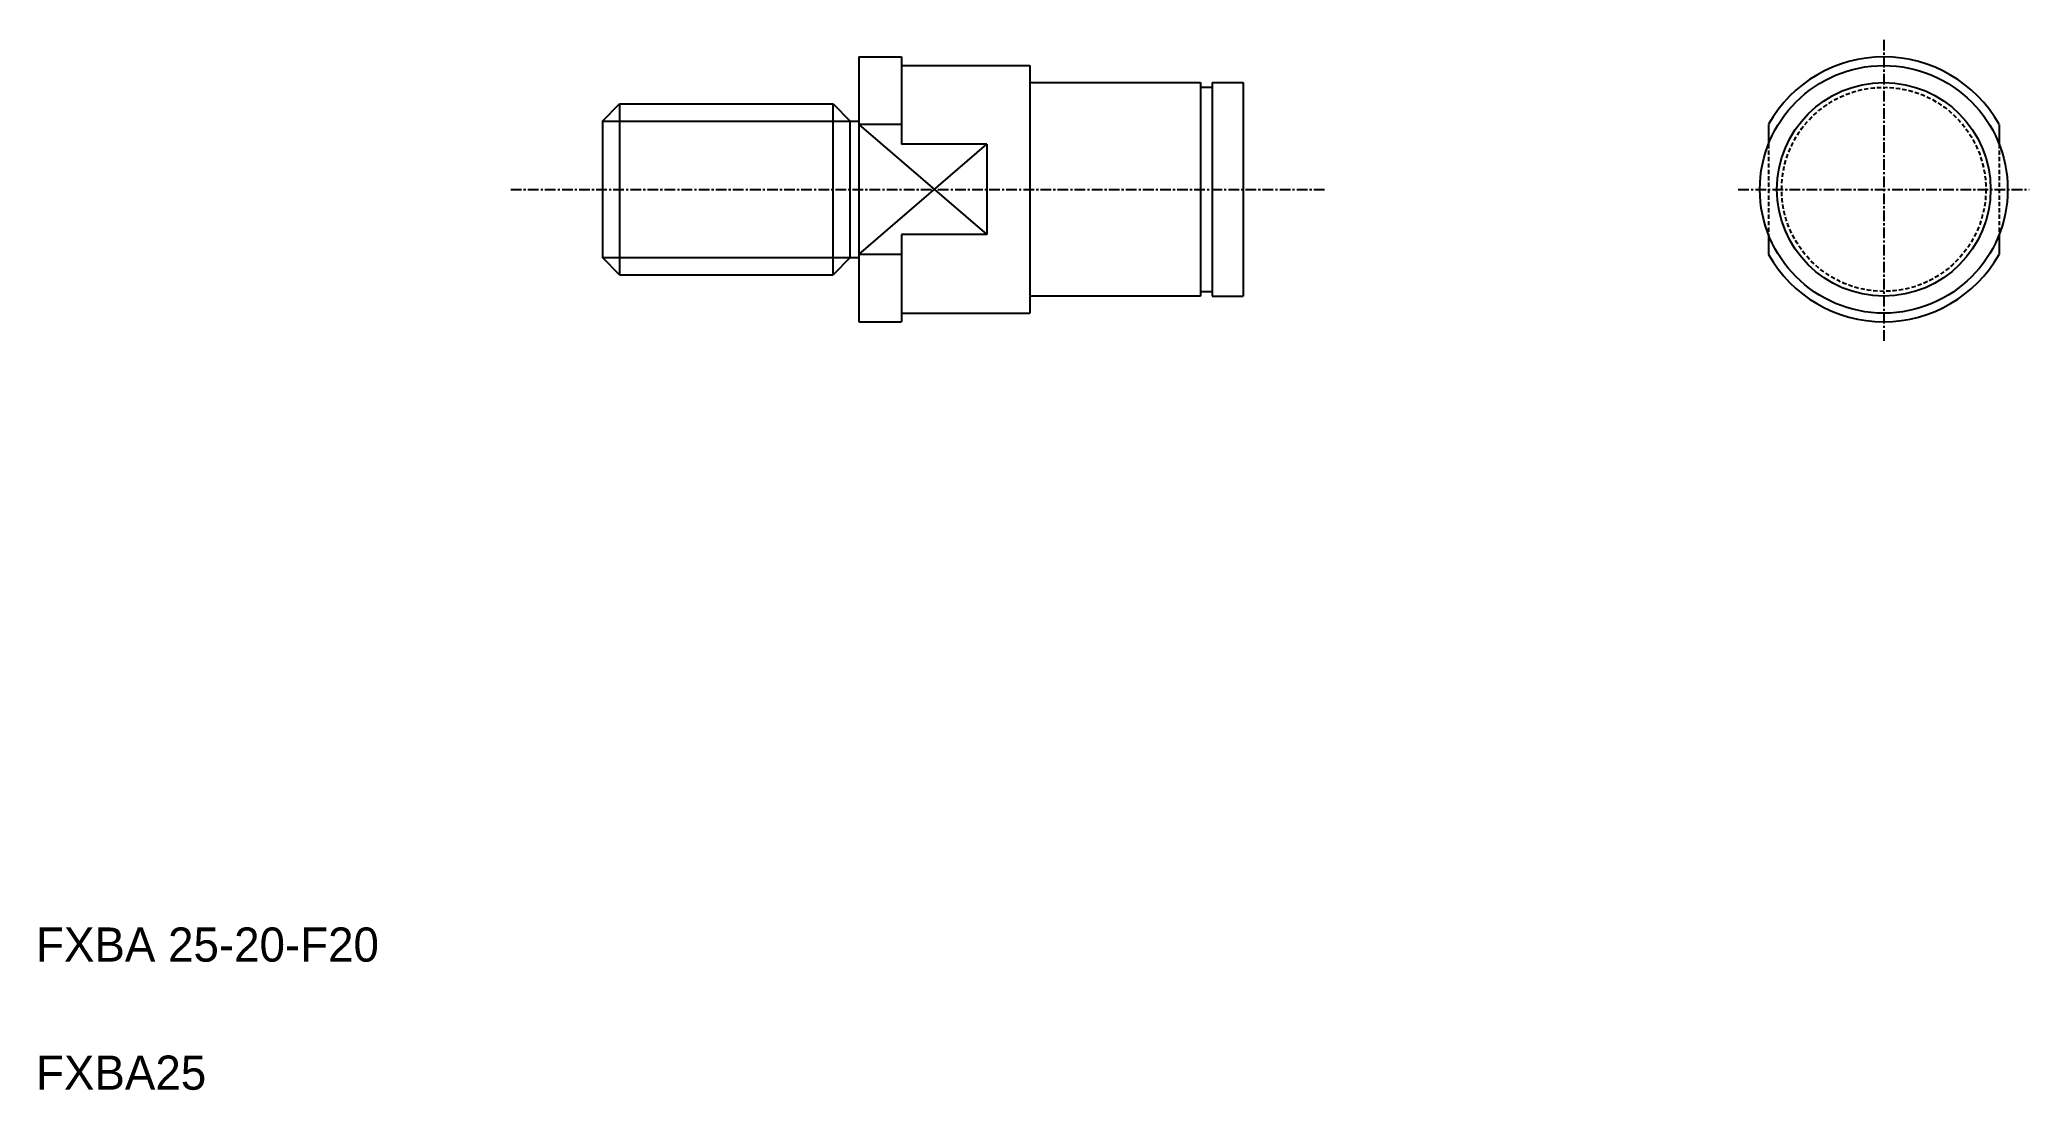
# Model space of a CAD drawing. Extents: x -1 to 232, y 108 to 231.
import ezdxf

# ---------------------------------------------------------------- set-up
doc = ezdxf.new("R2010")
doc.units = 0
doc.linetypes.add('CENTER', pattern=[2, 1.25, -0.25, 0.25, -0.25])
doc.linetypes.add('DASHED', pattern=[0.75, 0.5, -0.25])
doc.layers.get('0').update_dxf_attribs({"linetype": 'CONTINUOUS'})
doc.layers.add('CENTER', color=1, linetype='CENTER')

msp = doc.modelspace()

# ---------------------------------------------------------------- linework, layer by layer
at = {"color": 7, "linetype": 'CONTINUOUS'}
for p, q in [((95.37, 229.22), (95.37, 198.22)), ((95.37, 229.22), (100.37, 229.22)), ((100.37, 229.22), (100.37, 219.01)), ((100.37, 228.22), (115.37, 228.22)), ((115.37, 228.22), (115.37, 199.22)), ((115.57, 226.22), (135.37, 226.22)), ((120.52, 226.22), (120.52, 226.22)), ((125.47, 226.22), (125.47, 226.22)), ((135.37, 226.22), (135.37, 201.22)), ((136.72, 226.22), (136.72, 201.22)), ((136.72, 226.22), (140.37, 226.22)), ((140.37, 226.22), (140.37, 201.22)), ((65.37, 221.72), (67.37, 223.72)), ((67.37, 223.72), (92.37, 223.72)), ((67.37, 223.72), (67.37, 203.72)), ((92.37, 223.72), (94.37, 221.72)), ((92.37, 203.72), (92.37, 223.72)), ((135.37, 225.67), (136.72, 225.67)), ((65.37, 221.72), (65.37, 205.72)), ((94.37, 205.72), (94.37, 221.72)), ((94.37, 221.72), (95.37, 221.72)), ((100.37, 221.33), (95.37, 221.33)), ((201.84, 221.33), (201.84, 219.01)), ((228.84, 221.33), (228.84, 219.01)), ((110.37, 219.01), (100.37, 219.01)), ((110.37, 219.01), (110.37, 208.43)), ((110.37, 208.43), (100.37, 208.43)), ((100.37, 208.43), (100.37, 198.22)), ((201.84, 208.43), (201.84, 206.1)), ((228.84, 208.43), (228.84, 206.1)), ((67.37, 203.72), (65.37, 205.72)), ((94.37, 205.72), (92.37, 203.72)), ((94.37, 205.72), (95.37, 205.72)), ((100.37, 206.1), (95.37, 206.1)), ((67.37, 203.72), (92.37, 203.72)), ((135.37, 201.22), (115.57, 201.22)), ((135.37, 201.77), (136.72, 201.77)), ((136.72, 201.22), (140.37, 201.22)), ((95.37, 198.22), (100.37, 198.22)), ((100.37, 199.22), (115.37, 199.22))]:
    msp.add_line(p, q, dxfattribs=at)
at = {"color": 3, "linetype": 'CONTINUOUS'}
for p, q in [((65.37, 221.72), (94.37, 221.72)), ((95.37, 221.33), (110.37, 208.43)), ((95.37, 206.1), (110.37, 219.01)), ((65.37, 205.72), (94.37, 205.72))]:
    msp.add_line(p, q, dxfattribs=at)
at = {"color": 3, "linetype": 'DASHED'}
for p, q in [((201.84, 219.01), (201.84, 208.43)), ((228.84, 219.01), (228.84, 208.43))]:
    msp.add_line(p, q, dxfattribs=at)
at = {"color": 7, "linetype": 'CONTINUOUS'}
for radius in [14.5, 12.5]:
    msp.add_circle((215.34, 213.72), radius, dxfattribs=at)
at = {"color": 3, "linetype": 'DASHED'}
msp.add_circle((215.34, 213.72), 11.95, dxfattribs=at)
at = {"color": 7, "linetype": 'CONTINUOUS'}
for centre, radius, start, end in [((215.34, 213.72), 15.5, 29.4287, 150.5713), ((115.57, 226.42), 0.2, 180, 270), ((215.34, 213.72), 15.5, 209.4287, 330.5713), ((115.57, 201.02), 0.2, 90, 180)]:
    msp.add_arc(centre, radius, start, end, dxfattribs=at)
at = {"layer": 'CENTER', "color": 1, "linetype": 'CENTER'}
for p, q in [((215.34, 231.24), (215.34, 195.83)), ((54.63, 213.72), (149.92, 213.72)), ((198.31, 213.72), (232.36, 213.72))]:
    msp.add_line(p, q, dxfattribs=at)

# ---------------------------------------------------------------- texts
at = {"color": 7, "linetype": 'CONTINUOUS'}
for s, p in [('FXBA 25-20-F20', (-0.94, 123.28)), ('FXBA25', (-0.94, 108.28))]:
    msp.add_text(s, height=4, dxfattribs=at).set_placement(p)

doc.saveas('drawing.dxf')
